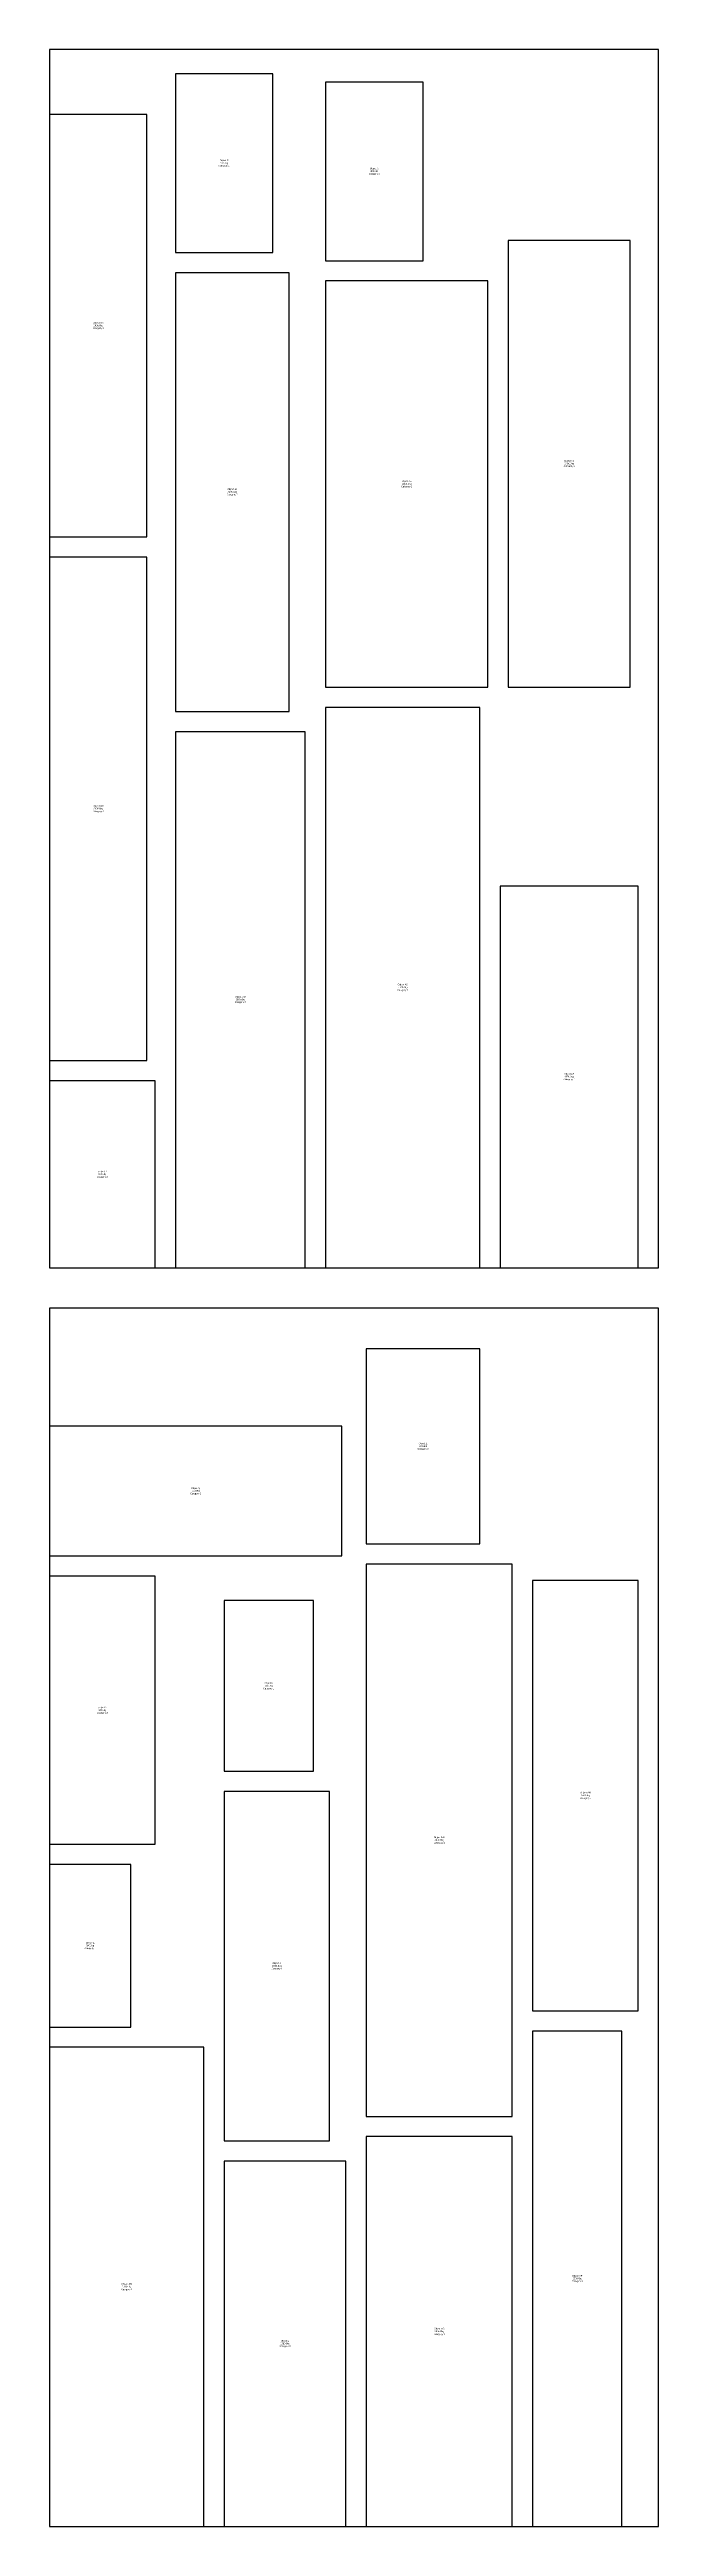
# Model space of a CAD drawing. Header units: metres. Extents: x 0 to 750, y 0 to 7700.
# Drawn here: x 0 to 750, y 0 to 3050 of the extents above; entities that cross this region are included whole.
import ezdxf

# ---------------------------------------------------------------- set-up
doc = ezdxf.new("R2010")
doc.units = ezdxf.units.M

msp = doc.modelspace()

# ---------------------------------------------------------------- linework, layer by layer
for points in [[(0, 1550), (750, 1550), (750, 3050), (0, 3050), (0, 1550)], [(155, 2800), (275, 2800), (275, 3020), (155, 3020), (155, 2800)], [(340, 2790), (460, 2790), (460, 3010), (340, 3010), (340, 2790)], [(0, 2450), (120, 2450), (120, 2970), (0, 2970), (0, 2450)], [(565, 2265), (715, 2265), (715, 2815), (565, 2815), (565, 2265)], [(155, 2235), (295, 2235), (295, 2775), (155, 2775), (155, 2235)], [(340, 2265), (540, 2265), (540, 2765), (340, 2765), (340, 2265)], [(0, 1805), (120, 1805), (120, 2425), (0, 2425), (0, 1805)], [(340, 1550), (530, 1550), (530, 2240), (340, 2240), (340, 1550)], [(155, 1550), (315, 1550), (315, 2210), (155, 2210), (155, 1550)], [(555, 1550), (725, 1550), (725, 2020), (555, 2020), (555, 1550)], [(0, 1550), (130, 1550), (130, 1780), (0, 1780), (0, 1550)], [(0, 0), (750, 0), (750, 1500), (0, 1500), (0, 0)], [(390, 1210), (530, 1210), (530, 1450), (390, 1450), (390, 1210)], [(0, 1195), (360, 1195), (360, 1355), (0, 1355), (0, 1195)], [(0, 840), (130, 840), (130, 1170), (0, 1170), (0, 840)], [(390, 505), (570, 505), (570, 1185), (390, 1185), (390, 505)], [(595, 635), (725, 635), (725, 1165), (595, 1165), (595, 635)], [(215, 930), (325, 930), (325, 1140), (215, 1140), (215, 930)], [(215, 475), (345, 475), (345, 905), (215, 905), (215, 475)], [(0, 615), (100, 615), (100, 815), (0, 815), (0, 615)], [(595, 0), (705, 0), (705, 610), (595, 610), (595, 0)], [(0, 0), (190, 0), (190, 590), (0, 590), (0, 0)], [(390, 0), (570, 0), (570, 480), (390, 480), (390, 0)], [(215, 0), (365, 0), (365, 450), (215, 450), (215, 0)]]:
    msp.add_lwpolyline(points, close=True)

# ---------------------------------------------------------------- texts
at = {"char_height": 2, "attachment_point": 5}
for s, insert in [('Object C\\P400.0kg\\PCategory 2', (215, 2910)), ('Object C\\P400.0kg\\PCategory 2', (400, 2900)), ('Object AG\\P2400.0kg\\PCategory 3', (60, 2710)), ('Object AJ\\P2700.0kg\\PCategory 3', (640, 2540)), ('Object AI\\P2600.0kg\\PCategory 2', (225, 2505)), ('Object AE\\P2200.0kg\\PCategory 2', (440, 2515)), ('Object AQ\\P3400.0kg\\PCategory 2', (60, 2115)), ('Object AX\\P4100.0kg\\PCategory 2', (435, 1895)), ('Object AU\\P3800.0kg\\PCategory 2', (235, 1880)), ('Object AB\\P1900.0kg\\PCategory 2', (640, 1785)), ('Object D\\P500.0kg\\PCategory 2', (65, 1665)), ('Object E\\P600.0kg\\PCategory 3', (460, 1330)), ('Object Q\\P770.0kg\\PCategory 3', (180, 1275)), ('Object B\\P350.0kg\\PCategory 1', (270, 1035)), ('Object N\\P440.0kg\\PCategory 3', (65, 1005)), ('Object AH\\P2500.0kg\\PCategory 1', (660, 900)), ('Object AW\\P4000.0kg\\PCategory 1', (480, 845)), ('Object A\\P300.0kg\\PCategory 1', (50, 715)), ('Object X\\P1500.0kg\\PCategory 1', (280, 690)), ('Object AP\\P3300.0kg\\PCategory 3', (650, 305)), ('Object AN\\P3100.0kg\\PCategory 1', (95, 295)), ('Object AC\\P2000.0kg\\PCategory 3', (480, 240)), ('Object Z\\P1700.0kg\\PCategory 3', (290, 225))]:
    msp.add_mtext(s, dxfattribs=dict(at, insert=insert))

doc.saveas('drawing.dxf')
